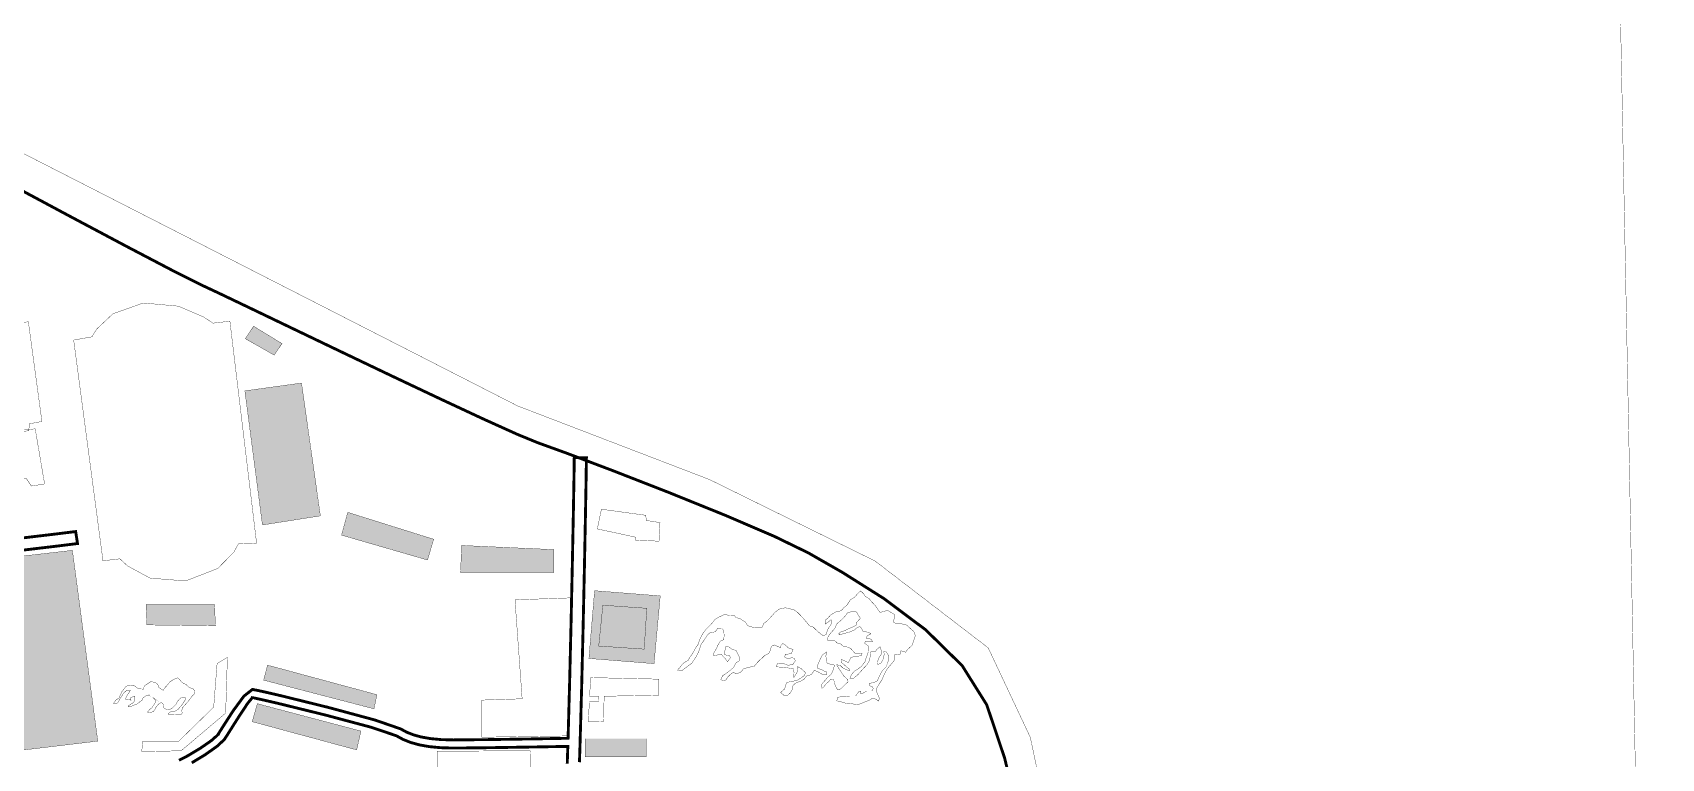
# Model space of a CAD drawing. Extents: x -14.6 to 30.8, y -26 to 29.
# Drawn here: x 15.05 to 30.84, y 3.49 to 10.52 of the extents above; entities that cross this region are included whole.
import ezdxf

# ---------------------------------------------------------------- set-up
doc = ezdxf.new("R2010")
doc.units = 0
doc.header["$LTSCALE"] = 0.000394
doc.linetypes.add('DASHED', pattern=[3e-06, 2e-06, -1e-06])
for name, color, linetype in [('CW_1001', 7, 'CONTINUOUS'), ('CW_1002', 7, 'CONTINUOUS'), ('CW_2001', 7, 'CONTINUOUS'), ('CW_2002', 7, 'CONTINUOUS'), ('CW_2003', 7, 'CONTINUOUS'), ('CW_2004', 7, 'CONTINUOUS'), ('CW_2005', 7, 'CONTINUOUS'), ('CW_2006', 7, 'CONTINUOUS'), ('CW_2007', 7, 'CONTINUOUS')]:
    doc.layers.add(name, color=color, linetype=linetype)

msp = doc.modelspace()

# ---------------------------------------------------------------- linework, layer by layer
at = {"layer": 'CW_1001', "color": 1, "linetype": 'DASHED', "const_width": 0.02778}
msp.add_lwpolyline([(14.852115, 9.046078), (15.406719, 8.748799), (15.967455, 8.450753), (16.430051, 8.208423), (16.690228, 8.078291), (16.690228, 8.078291), (16.855843, 8.000772), (17.161172, 7.854797), (17.56737, 7.659826), (18.035588, 7.435322), (18.526978, 7.200746), (19.002693, 6.97556), (19.423885, 6.779226), (19.751705, 6.631206), (19.947307, 6.550961), (20.230998, 6.448261), (20.680303, 6.278345), (21.217016, 6.069069), (21.762929, 5.848293), (22.239837, 5.643874), (22.569531, 5.483669), (22.900465, 5.294354), (23.300295, 5.042326), (23.707632, 4.737743), (24.06109, 4.390763), (24.29928, 4.011543), (24.472657, 3.496012), (24.596005, 2.978755)], dxfattribs=at)
at = {"layer": 'CW_1002', "color": 1, "linetype": 'CONTINUOUS', "const_width": 0.007874}
for points in [[(16.491315, 3.483106), (16.512419, 3.493549), (16.534801, 3.505217), (16.55822, 3.517957), (16.679971, 3.590891), (16.785806, 3.664134), (16.846378, 3.718756), (16.846268, 3.718831), (16.846291, 3.718866), (16.846906, 3.71948), (16.858554, 3.737042), (16.875842, 3.764168), (16.897606, 3.798709), (16.995722, 3.951217), (17.101396, 4.095146), (17.182614, 4.159008), (17.182638, 4.159008), (17.182638, 4.158854), (17.200133, 4.156817), (17.23164, 4.150974), (17.275681, 4.141669), (17.329614, 4.129616), (17.39305, 4.115026), (17.464539, 4.098232), (17.918987, 3.985969), (18.369522, 3.864323), (18.620287, 3.777835), (18.677272, 3.746737), (18.743141, 3.720546), (18.81915, 3.699571), (18.908619, 3.683846), (19.01152, 3.674176), (19.129165, 3.670882), (19.4719, 3.674212), (19.913289, 3.681106), (20.242551, 3.686921), (20.257454, 4.221812), (20.271496, 4.802928), (20.283851, 5.371061), (20.293697, 5.867004), (20.300209, 6.231552), (20.302563, 6.405496), (20.420209, 6.405496), (20.417782, 6.226616), (20.411078, 5.851716), (20.400961, 5.343035), (20.388293, 4.762813), (20.37394, 4.17329), (20.358764, 3.636705), (20.352823, 3.455523)], [(14.784308, 5.607358), (15.267933, 5.664761), (15.47113, 5.689772), (15.489122, 5.573504), (15.283356, 5.548068), (14.798757, 5.490456)], [(20.234532, 3.441078), (20.240106, 3.608413), (19.905913, 3.60248), (19.464424, 3.595503), (19.129165, 3.592142), (19.006276, 3.595683), (18.89774, 3.606077), (18.802236, 3.62298), (18.717084, 3.646538), (18.642949, 3.67613), (18.578453, 3.711394), (18.336525, 3.793145), (17.894514, 3.911321), (17.44639, 4.021642), (17.374307, 4.038582), (17.311394, 4.053068), (17.259075, 4.064772), (17.219835, 4.073252), (17.19389, 4.078573), (17.182638, 4.080421), (17.182638, 4.080268), (17.182614, 4.080268), (17.135931, 4.022946), (17.050735, 3.89376), (16.964047, 3.756874), (16.942536, 3.722751), (16.924868, 3.6951), (16.911669, 3.67528), (16.911803, 3.675189), (16.91178, 3.675154), (16.911165, 3.674539), (16.843433, 3.61104), (16.727732, 3.528913), (16.596362, 3.449366)]]:
    msp.add_lwpolyline(points, dxfattribs=at)
at = {"layer": 'CW_2001', "color": 1, "linetype": 'CONTINUOUS', "const_width": 0.003}
for points in [[(16.153177, 4.984398), (16.816799, 4.984398), (16.825094, 4.777016), (16.161472, 4.785311)], [(16.841685, 4.412024), (16.941228, 4.470091), (16.924638, 3.930898), (16.493283, 3.565906), (16.111701, 3.55761), (16.119996, 3.657154), (16.468398, 3.657154), (16.808504, 3.988965)], [(17.331106, 4.395433), (18.390602, 4.109228), (18.361583, 3.972421), (17.292, 4.250181)], [(17.231563, 4.022146), (17.181791, 3.847945), (18.193815, 3.574201), (18.235291, 3.756697)]]:
    msp.add_lwpolyline(points, close=True, dxfattribs=at)
at = {"layer": 'CW_2001', "color": 1, "linetype": 'CONTINUOUS'}
for points in [[(16.153177, 4.984398), (16.816799, 4.984398), (16.161472, 4.785311), (16.825094, 4.777016)], [(17.331106, 4.395433), (18.390602, 4.109228), (17.292, 4.250181), (18.361583, 3.972421)], [(17.231563, 4.022146), (17.181791, 3.847945), (18.235291, 3.756697), (18.193815, 3.574201)]]:
    msp.add_solid(points, dxfattribs=at)
at = {"layer": 'CW_2002', "color": 1, "linetype": 'CONTINUOUS', "const_width": 0.003}
msp.add_lwpolyline([(12.97663, 10.62648), (13.282346, 10.320764), (13.81735, 9.938618), (19.753346, 6.906929), (21.613122, 6.193591), (23.218134, 5.403823), (24.313618, 4.563102), (24.72124, 3.696906), (24.899575, 2.856185), (25.128862, 1.429508), (25.434579, 0.308547), (25.816724, -0.634079), (26.224346, -0.532173), (26.453634, -0.812413), (28.746508, -3.640291), (29.43437, -3.818626), (29.765563, -4.047913), (29.459846, -4.990539), (30.249614, -5.882213), (30.835571, -7.181508), (30.810094, -7.996752), (30.304134, 17.554724)], dxfattribs=at)
for points in [[(21.303744, 4.347906), (21.329634, 4.377031), (21.350669, 4.404539), (21.373323, 4.423957), (21.407303, 4.441756), (21.420248, 4.469264), (21.447756, 4.50648), (21.475264, 4.556642), (21.502772, 4.597094), (21.514098, 4.632693), (21.53028, 4.668291), (21.548079, 4.700654), (21.580441, 4.744343), (21.617657, 4.779941), (21.640311, 4.805831), (21.664583, 4.838193), (21.696945, 4.85761), (21.734161, 4.875409), (21.763287, 4.889972), (21.790795, 4.878646), (21.853902, 4.877028), (21.866846, 4.85761), (21.908917, 4.846283), (21.934807, 4.828484), (21.960697, 4.813921), (21.981732, 4.778323), (22.022185, 4.765378), (22.046457, 4.762142), (22.082055, 4.757287), (22.12089, 4.762142), (22.133835, 4.784795), (22.140307, 4.800976), (22.167815, 4.822012), (22.198559, 4.851138), (22.24872, 4.90939), (22.289173, 4.938516), (22.349043, 4.951461), (22.429949, 4.932043), (22.467165, 4.906154), (22.488201, 4.885118), (22.525417, 4.844665), (22.552925, 4.812303), (22.580433, 4.776705), (22.619268, 4.76376), (22.645157, 4.73787), (22.679138, 4.707126), (22.713118, 4.681236), (22.742244, 4.690945), (22.753571, 4.724925), (22.761661, 4.745961), (22.789169, 4.78965), (22.800496, 4.817157), (22.790787, 4.834957), (22.768134, 4.817157), (22.732535, 4.791268), (22.732535, 4.817157), (22.73739, 4.834957), (22.758425, 4.84952), (22.790787, 4.885118), (22.840949, 4.912626), (22.889492, 4.922335), (22.915382, 4.953079), (22.94289, 4.974114), (22.97687, 5.025894), (23.020559, 5.056638), (23.054539, 5.093854), (23.077193, 5.11489), (23.104701, 5.089), (23.1225, 5.061492), (23.164571, 5.035602), (23.183988, 5.009713), (23.213114, 4.978969), (23.237386, 4.946606), (23.253567, 4.922335), (23.264894, 4.906154), (23.311819, 4.91748), (23.336091, 4.927189), (23.358744, 4.914244), (23.405669, 4.885118), (23.404051, 4.847902), (23.392724, 4.815539), (23.399796, 4.810505), (23.414779, 4.801156), (23.428323, 4.796122), (23.443965, 4.796122), (23.462843, 4.796122), (23.472012, 4.796122), (23.517319, 4.786413), (23.522053, 4.782937), (23.53362, 4.773708), (23.548063, 4.760524), (23.565862, 4.744402), (23.583661, 4.72972), (23.591752, 4.723307), (23.607933, 4.682854), (23.577189, 4.589004), (23.535118, 4.550169), (23.514083, 4.521043), (23.465539, 4.535606), (23.460685, 4.503244), (23.404051, 4.496772), (23.407287, 4.461173), (23.404051, 4.441756), (23.378161, 4.411012), (23.344181, 4.370559), (23.318291, 4.331724), (23.285433, 4.256059), (23.256449, 4.212583), (23.235516, 4.177157), (23.235516, 4.130461), (23.245177, 4.106307), (23.258059, 4.077323), (23.253228, 4.046728), (23.221024, 4.067661), (23.190429, 4.074102), (23.161445, 4.05639), (23.105087, 4.033846), (23.093099, 4.028837), (23.069304, 4.019533), (23.051949, 4.014524), (23.032507, 4.016193), (23.004834, 4.019295), (22.99076, 4.020965), (22.937622, 4.025795), (22.886094, 4.040287), (22.845839, 4.049949), (22.8555, 4.083764), (22.882874, 4.088594), (22.92635, 4.091815), (22.974657, 4.096646), (23.029406, 4.096646), (23.05839, 4.138512), (23.079323, 4.143343), (23.079323, 4.115969), (23.103476, 4.12563), (23.134071, 4.144953), (23.185598, 4.144953), (23.200091, 4.167496), (23.19365, 4.183598), (23.167886, 4.19487), (23.159835, 4.217413), (23.208142, 4.228685), (23.240346, 4.244787), (23.250008, 4.270551), (23.274161, 4.318858), (23.291874, 4.346232), (23.325689, 4.380047), (23.336961, 4.413862), (23.351453, 4.450898), (23.346622, 4.491154), (23.325689, 4.524969), (23.303146, 4.528189), (23.304756, 4.492764), (23.293484, 4.447677), (23.274161, 4.413862), (23.243567, 4.40098), (23.241957, 4.433185), (23.256449, 4.471831), (23.282213, 4.508866), (23.278992, 4.53302), (23.26611, 4.573276), (23.240346, 4.553953), (23.219413, 4.524969), (23.177547, 4.523358), (23.174327, 4.502425), (23.163055, 4.441236), (23.137291, 4.39776), (23.108307, 4.367165), (23.079323, 4.334961), (23.048728, 4.301146), (23.011693, 4.270551), (22.974657, 4.270551), (22.987539, 4.302756), (23.016524, 4.336571), (23.051949, 4.357504), (23.087374, 4.384878), (23.119579, 4.428354), (23.134071, 4.475051), (23.151783, 4.523358), (23.153394, 4.558783), (23.150173, 4.581327), (23.116358, 4.607091), (23.122799, 4.624803), (23.158224, 4.619972), (23.19365, 4.621583), (23.180768, 4.647346), (23.132461, 4.655398), (23.142122, 4.681161), (23.179157, 4.700484), (23.153394, 4.711756), (23.098646, 4.726248), (23.084154, 4.755232), (23.069661, 4.768114), (23.047118, 4.761673), (23.013303, 4.734299), (22.956945, 4.710146), (22.915079, 4.703705), (22.876433, 4.687602), (22.863551, 4.698874), (22.887705, 4.719807), (22.92474, 4.729469), (22.956945, 4.747181), (23.000421, 4.764894), (23.032626, 4.780996), (23.035846, 4.80515), (23.05678, 4.829303), (23.076102, 4.850236), (23.053559, 4.880831), (23.039067, 4.909815), (23.000421, 4.916256), (22.950504, 4.903374), (22.931181, 4.876), (22.900587, 4.842185), (22.847449, 4.795488), (22.826516, 4.750402), (22.78626, 4.705315), (22.762106, 4.67311), (22.757276, 4.637685), (22.78626, 4.636075), (22.821685, 4.636075), (22.85228, 4.608701), (22.876433, 4.607091), (22.910248, 4.578106), (22.961776, 4.568445), (22.984319, 4.553953), (23.021354, 4.512087), (23.048728, 4.505646), (23.090594, 4.507256), (23.084154, 4.486323), (23.022965, 4.479882), (22.984319, 4.47022), (22.969827, 4.441236), (22.958555, 4.418693), (22.92152, 4.438016), (22.889315, 4.450898), (22.892535, 4.418693), (22.918299, 4.39937), (22.940843, 4.378437), (22.971437, 4.355894), (22.969827, 4.339791), (22.937622, 4.352673), (22.902197, 4.370386), (22.879654, 4.392929), (22.844228, 4.39937), (22.860331, 4.373606), (22.873213, 4.351063), (22.889315, 4.32852), (22.913469, 4.291484), (22.934402, 4.272161), (22.953724, 4.254449), (22.955335, 4.233516), (22.934402, 4.214193), (22.908638, 4.188429), (22.886094, 4.167496), (22.85872, 4.154614), (22.842618, 4.175547), (22.823295, 4.220634), (22.816854, 4.257669), (22.78465, 4.25928), (22.773378, 4.241567), (22.741173, 4.212583), (22.72185, 4.185209), (22.700917, 4.170717), (22.697697, 4.202921), (22.710579, 4.223854), (22.734732, 4.249618), (22.757276, 4.276992), (22.795921, 4.310807), (22.816854, 4.363945), (22.823295, 4.39615), (22.794311, 4.40098), (22.755665, 4.413862), (22.752743, 4.417202), (22.747316, 4.425551), (22.744394, 4.436406), (22.743559, 4.45215), (22.742008, 4.471115), (22.741173, 4.484713), (22.742843, 4.49831), (22.745944, 4.515128), (22.747614, 4.523358), (22.705748, 4.492764), (22.686425, 4.455728), (22.671933, 4.420303), (22.659051, 4.391319), (22.660661, 4.365555), (22.663942, 4.363826), (22.671873, 4.360307), (22.681594, 4.357504), (22.69215, 4.354701), (22.701633, 4.351182), (22.705748, 4.349453), (22.729902, 4.334961), (22.750835, 4.32852), (22.749224, 4.304366), (22.707358, 4.305976), (22.659051, 4.33335), (22.628457, 4.346232), (22.615575, 4.325299), (22.601083, 4.304366), (22.555996, 4.291484), (22.528622, 4.25928), (22.494807, 4.239957), (22.441669, 4.219024), (22.420736, 4.19487), (22.417516, 4.164276), (22.393362, 4.12402), (22.365988, 4.099866), (22.332173, 4.104697), (22.301579, 4.130461), (22.340224, 4.164276), (22.353106, 4.206142), (22.361157, 4.228685), (22.390142, 4.233516), (22.425567, 4.239957), (22.462602, 4.249618), (22.493197, 4.267331), (22.533453, 4.294705), (22.543114, 4.323689), (22.498028, 4.363945), (22.464213, 4.381657), (22.469043, 4.338181), (22.44811, 4.304366), (22.430398, 4.276992), (22.432008, 4.323689), (22.427177, 4.360724), (22.394972, 4.365555), (22.338614, 4.373606), (22.299969, 4.376827), (22.261323, 4.378437), (22.270984, 4.413862), (22.298358, 4.410642), (22.328953, 4.410642), (22.374039, 4.394539), (22.419126, 4.40098), (22.44489, 4.438016), (22.432008, 4.46378), (22.404634, 4.467), (22.37726, 4.455728), (22.341835, 4.471831), (22.346665, 4.500815), (22.404634, 4.505646), (22.422346, 4.547512), (22.37887, 4.562004), (22.349886, 4.587768), (22.325732, 4.60548), (22.306409, 4.589378), (22.301579, 4.563614), (22.267764, 4.579717), (22.23878, 4.590988), (22.232398, 4.588603), (22.219934, 4.582639), (22.211406, 4.574886), (22.207887, 4.562123), (22.204726, 4.546856), (22.203354, 4.539461), (22.185642, 4.507256), (22.148606, 4.489543), (22.126063, 4.467), (22.10352, 4.447677), (22.074535, 4.418693), (22.047161, 4.384878), (21.989193, 4.373606), (21.940886, 4.359114), (21.916732, 4.32852), (21.870035, 4.309197), (21.845882, 4.32852), (21.820118, 4.309197), (21.791134, 4.281823), (21.770201, 4.251228), (21.747657, 4.244787), (21.721894, 4.256059), (21.741217, 4.293094), (21.773421, 4.314028), (21.795965, 4.33174), (21.812067, 4.344622), (21.844272, 4.370386), (21.868425, 4.415472), (21.90385, 4.439626), (21.90385, 4.47022), (21.887748, 4.504035), (21.870035, 4.53785), (21.83139, 4.549122), (21.797575, 4.574886), (21.768591, 4.571665), (21.76537, 4.547512), (21.754098, 4.502425), (21.778252, 4.491154), (21.807236, 4.487933), (21.816898, 4.467), (21.786303, 4.428354), (21.76698, 4.458949), (21.742827, 4.481492), (21.729945, 4.500815), (21.705791, 4.500815), (21.678417, 4.489543), (21.647823, 4.492764), (21.659094, 4.521748), (21.676807, 4.550732), (21.69774, 4.594209), (21.718673, 4.628024), (21.752488, 4.642516), (21.754098, 4.682772), (21.752488, 4.729469), (21.734776, 4.748791), (21.691299, 4.750402), (21.667146, 4.718197), (21.620449, 4.710146), (21.593075, 4.689213), (21.575362, 4.660228), (21.551209, 4.624803), (21.527055, 4.589378), (21.515783, 4.544291), (21.483579, 4.476661), (21.443323, 4.417083), (21.390185, 4.375217), (21.340268, 4.339791)], [(15.835429, 4.022996), (15.849417, 4.041098), (15.860937, 4.057555), (15.87328, 4.064961), (15.891382, 4.078126), (15.900433, 4.098697), (15.91113, 4.120913), (15.918535, 4.138193), (15.930878, 4.153827), (15.94322, 4.169461), (15.956386, 4.188386), (15.981071, 4.19826), (15.99835, 4.199906), (16.024681, 4.201551), (16.045252, 4.191677), (16.060886, 4.178512), (16.083102, 4.166992), (16.106965, 4.164524), (16.128358, 4.163701), (16.134118, 4.185094), (16.139055, 4.195791), (16.17526, 4.220476), (16.201591, 4.237756), (16.255075, 4.220476), (16.274823, 4.197437), (16.273177, 4.184272), (16.294571, 4.166992), (16.318433, 4.151358), (16.332421, 4.173575), (16.354441, 4.197173), (16.37, 4.216827), (16.388016, 4.23648), (16.410945, 4.25122), (16.43715, 4.265142), (16.457622, 4.273331), (16.475638, 4.259409), (16.495291, 4.234024), (16.515764, 4.219283), (16.538693, 4.209457), (16.550976, 4.197992), (16.567354, 4.182433), (16.582913, 4.175063), (16.60748, 4.167693), (16.624677, 4.144764), (16.62222, 4.116921), (16.606661, 4.103819), (16.587827, 4.079252), (16.564898, 4.048134), (16.531323, 4.011283), (16.506756, 3.983441), (16.500205, 3.959693), (16.501024, 3.946591), (16.502661, 3.93185), (16.499386, 3.922843), (16.495625, 3.921781), (16.487861, 3.91981), (16.48137, 3.918748), (16.472726, 3.918172), (16.459715, 3.917414), (16.449433, 3.917929), (16.437241, 3.9189), (16.420681, 3.919142), (16.410126, 3.919567), (16.397266, 3.920355), (16.377673, 3.920962), (16.367543, 3.921205), (16.381465, 3.938402), (16.401937, 3.946591), (16.407214, 3.946439), (16.417951, 3.946469), (16.426504, 3.947409), (16.43254, 3.949381), (16.439849, 3.952262), (16.446976, 3.956417), (16.455711, 3.961816), (16.465538, 3.967943), (16.471543, 3.974433), (16.475122, 3.980711), (16.479975, 3.986444), (16.484646, 3.99163), (16.489984, 3.998029), (16.496232, 4.005703), (16.501024, 4.012102), (16.50621, 4.019169), (16.513034, 4.028238), (16.51822, 4.03585), (16.522861, 4.043069), (16.528047, 4.050469), (16.530504, 4.053866), (16.532081, 4.057263), (16.535478, 4.064663), (16.538693, 4.071882), (16.537874, 4.076977), (16.53378, 4.080435), (16.531323, 4.081709), (16.519039, 4.081709), (16.493654, 4.080071), (16.479732, 4.068606), (16.458441, 4.044858), (16.4565, 4.041734), (16.452739, 4.035153), (16.450252, 4.029299), (16.44734, 4.023021), (16.442791, 4.015651), (16.440425, 4.012102), (16.425685, 3.998181), (16.422743, 3.995239), (16.416344, 3.98884), (16.410126, 3.982622), (16.404606, 3.978012), (16.398722, 3.97413), (16.393748, 3.971157), (16.388531, 3.967943), (16.383133, 3.964546), (16.380646, 3.962969), (16.358535, 3.964606), (16.355806, 3.965547), (16.349801, 3.967761), (16.343795, 3.970339), (16.337365, 3.973766), (16.330572, 3.977557), (16.327417, 3.979346), (16.324142, 3.994906), (16.32302, 3.999091), (16.320624, 4.007644), (16.318409, 4.014559), (16.317864, 4.017653), (16.317318, 4.0202), (16.313496, 4.024386), (16.307642, 4.028996), (16.302699, 4.03124), (16.297937, 4.030937), (16.29087, 4.027874), (16.282894, 4.023901), (16.279102, 4.021929), (16.274523, 4.017046), (16.265393, 4.006886), (16.25863, 3.998181), (16.254505, 3.992449), (16.249652, 3.986717), (16.245528, 3.980984), (16.242161, 3.973978), (16.23934, 3.966972), (16.238157, 3.963787), (16.234821, 3.95945), (16.227845, 3.950928), (16.22178, 3.944953), (16.213166, 3.94195), (16.201459, 3.938948), (16.195575, 3.937583), (16.166094, 3.93922), (16.185748, 3.963787), (16.205402, 3.978528), (16.206797, 3.97965), (16.210012, 3.983138), (16.213591, 3.989173), (16.2209, 3.999637), (16.231667, 4.013376), (16.238976, 4.026024), (16.2421, 4.034728), (16.244314, 4.040521), (16.244709, 4.044858), (16.243859, 4.048376), (16.242828, 4.051713), (16.241433, 4.056323), (16.238218, 4.062631), (16.233183, 4.069122), (16.228331, 4.074339), (16.223751, 4.078494), (16.219535, 4.081921), (16.217685, 4.083346), (16.220324, 4.081375), (16.221325, 4.080677), (16.210315, 4.089079), (16.193785, 4.100028), (16.184535, 4.104062), (16.181654, 4.104638), (16.180592, 4.104122), (16.176437, 4.102697), (16.167732, 4.100543), (16.159361, 4.099482), (16.154266, 4.099148), (16.148079, 4.096449), (16.13807, 4.08917), (16.128061, 4.080799), (16.123512, 4.076795), (16.116961, 4.057961), (16.089118, 4.038307), (16.084447, 4.033606), (16.074681, 4.024719), (16.066189, 4.019472), (16.057272, 4.016561), (16.046717, 4.012011), (16.041622, 4.009646), (16.012961, 3.998181), (15.988394, 3.990811), (15.979386, 3.999819), (15.98254, 4.001457), (15.990426, 4.00637), (16.000677, 4.014559), (16.014143, 4.023233), (16.028156, 4.030452), (16.035071, 4.037488), (16.037346, 4.045647), (16.040712, 4.053078), (16.042441, 4.056323), (16.043472, 4.060751), (16.045231, 4.071002), (16.045717, 4.082528), (16.044503, 4.090656), (16.043108, 4.094599), (16.042441, 4.09563), (16.026063, 4.089079), (16.004772, 4.08089), (15.99822, 4.066969), (16.005591, 4.055504), (15.988394, 4.063693), (15.972016, 4.065331), (15.954, 4.066969), (15.963008, 4.089079), (15.981024, 4.120197), (15.995764, 4.139031), (15.999858, 4.152953), (15.972016, 4.153772), (15.954819, 4.142307), (15.934346, 4.123472), (15.922882, 4.103819), (15.90978, 4.082528), (15.897496, 4.06615), (15.890126, 4.048134), (15.876205, 4.029299), (15.854913, 4.020291)]]:
    msp.add_lwpolyline(points, close=True, dxfattribs=at)
at = {"layer": 'CW_2003', "color": 1, "linetype": 'CONTINUOUS', "const_width": 0.003}
for points in [[(14.005748, 7.590787), (15.012614, 7.722315), (15.144142, 6.756268), (15.021685, 6.733591), (15.01715, 6.665559), (14.23252, 6.606598), (14.223449, 6.661024), (14.123669, 6.638346)], [(17.195449, 7.678874), (17.470276, 7.511016), (17.394575, 7.39911), (17.114811, 7.55874)]]:
    msp.add_lwpolyline(points, close=True, dxfattribs=at)
at = {"layer": 'CW_2003', "color": 1, "linetype": 'CONTINUOUS'}
msp.add_solid([(17.195449, 7.678874), (17.470276, 7.511016), (17.114811, 7.55874), (17.394575, 7.39911)], dxfattribs=at)
at = {"layer": 'CW_2004', "color": 1, "linetype": 'CONTINUOUS', "const_width": 0.003}
for points in [[(16.801701, 7.708709), (16.965685, 7.72763), (17.224276, 5.576913), (17.047677, 5.570606), (17.004929, 5.491417), (16.848654, 5.332339), (16.536803, 5.211102), (16.192249, 5.238667), (15.975239, 5.355932), (15.899787, 5.425543), (15.735803, 5.406622), (15.451984, 7.544724), (15.628583, 7.57626), (15.675068, 7.651478), (15.832278, 7.799577), (16.126843, 7.904228), (16.467192, 7.87316), (16.70943, 7.76921)], [(17.110748, 7.052772), (17.659465, 7.128457), (17.84237, 5.841811), (17.281039, 5.753512)], [(14.171646, 5.362472), (15.43937, 5.507535), (15.685346, 3.659559), (14.417622, 3.508189)], [(19.728189, 5.028197), (20.264291, 5.047118), (20.239063, 3.710016), (19.406528, 3.697402), (19.406528, 4.056906), (19.797567, 4.06952)]]:
    msp.add_lwpolyline(points, close=True, dxfattribs=at)
at = {"layer": 'CW_2004', "color": 2, "linetype": 'CONTINUOUS'}
for points in [[(17.110748, 7.052772), (17.659465, 7.128457), (17.281039, 5.753512), (17.84237, 5.841811)], [(14.171646, 5.362472), (15.43937, 5.507535), (14.417622, 3.508189), (15.685346, 3.659559)]]:
    msp.add_solid(points, dxfattribs=at)
at = {"layer": 'CW_2005', "color": 1, "linetype": 'CONTINUOUS', "const_width": 0.003}
for points in [[(18.107311, 5.876039), (18.940252, 5.615118), (18.880039, 5.414409), (18.047098, 5.65526)], [(20.565992, 5.906146), (20.52585, 5.715472), (20.897161, 5.635189), (20.89528, 5.606496), (21.123496, 5.596465), (21.133528, 5.777031), (21.00061, 5.797094), (20.995594, 5.847252)], [(19.211209, 5.554906), (19.201173, 5.293984), (20.104417, 5.293984), (20.104417, 5.514988)], [(20.499543, 5.116449), (21.135543, 5.06637), (21.075449, 4.410339), (20.444457, 4.460417)], [(20.579669, 4.976228), (20.539606, 4.580606), (20.980299, 4.550559), (21.005339, 4.946181)], [(20.461417, 4.274815), (21.123496, 4.259768), (21.123496, 4.10428), (20.591827, 4.094248), (20.586811, 3.848476), (20.438846, 3.845969), (20.448878, 4.041583), (20.535413, 4.039244), (20.536654, 4.094248), (20.451386, 4.094248)], [(20.407701, 3.506528), (20.99989, 3.506528), (20.99989, 3.683189), (20.407701, 3.683189)], [(19.87637, 3.566323), (19.883776, 3.225669), (19.836874, 3.225669), (19.846748, 3.020783), (19.229622, 3.008441), (19.145693, 3.035594), (19.13335, 3.358969), (18.972898, 3.358969), (18.975366, 3.561386)]]:
    msp.add_lwpolyline(points, close=True, dxfattribs=at)
at = {"layer": 'CW_2005', "color": 6, "linetype": 'CONTINUOUS'}
for points in [[(18.107311, 5.876039), (18.940252, 5.615118), (18.047098, 5.65526), (18.880039, 5.414409)], [(19.211209, 5.554906), (19.201173, 5.293984), (20.104417, 5.514988), (20.104417, 5.293984)], [(20.579669, 4.976228), (20.539606, 4.580606), (21.005339, 4.946181), (20.980299, 4.550559)]]:
    msp.add_solid(points, dxfattribs=at)
at = {"layer": 'CW_2005', "color": 6}
for points in [[(20.499543, 5.116449), (21.135543, 5.06637), (20.444457, 4.460417), (21.075449, 4.410339)], [(20.407701, 3.506528), (20.99989, 3.506528), (20.407701, 3.683189), (20.99989, 3.683189)]]:
    msp.add_solid(points, dxfattribs=at)
at = {"layer": 'CW_2006', "color": 1, "linetype": 'CONTINUOUS', "const_width": 0.003}
msp.add_lwpolyline([(14.185272, 6.589815), (15.079035, 6.684984), (15.170067, 6.151209), (15.041795, 6.13052), (14.992142, 6.205), (14.37561, 6.13052), (14.367335, 6.080866), (14.251476, 6.076728)], close=True, dxfattribs=at)
at = {"layer": 'CW_2007', "color": 2, "linetype": 'CONTINUOUS', "const_width": 0.02778}
for points in [[(16.471921, 3.474118), (16.491315, 3.483106), (16.512419, 3.493549), (16.534801, 3.505217), (16.55822, 3.517957), (16.679971, 3.590891), (16.785806, 3.664134), (16.846378, 3.718756), (16.846268, 3.718831), (16.846291, 3.718866), (16.846906, 3.71948), (16.858554, 3.737042), (16.875842, 3.764168), (16.897606, 3.798709), (16.995722, 3.951217), (17.101396, 4.095146), (17.182614, 4.159008), (17.182638, 4.159008), (17.182638, 4.158854), (17.200133, 4.156817), (17.23164, 4.150974), (17.275681, 4.141669), (17.329614, 4.129616), (17.39305, 4.115026), (17.464539, 4.098232), (17.918987, 3.985969), (18.369522, 3.864323), (18.620287, 3.777835), (18.677272, 3.746737), (18.743141, 3.720546), (18.81915, 3.699571), (18.908619, 3.683846), (19.01152, 3.674176), (19.129165, 3.670882), (19.4719, 3.674212), (19.913289, 3.681106), (20.242551, 3.686921), (20.257454, 4.221812), (20.271496, 4.802928), (20.283851, 5.371061), (20.293697, 5.867004), (20.300209, 6.231552), (20.302563, 6.405496), (20.420209, 6.405496), (20.417782, 6.226616), (20.411078, 5.851716), (20.400961, 5.343035), (20.388293, 4.762813), (20.37394, 4.17329), (20.358764, 3.636705), (20.352823, 3.455523)], [(14.784308, 5.607358), (15.267933, 5.664761), (15.47113, 5.689772), (15.489122, 5.573504), (15.283356, 5.548068), (14.798757, 5.490456)], [(20.234532, 3.441078), (20.240106, 3.608413), (19.905913, 3.60248), (19.464424, 3.595503), (19.129165, 3.592142), (19.006276, 3.595683), (18.89774, 3.606077), (18.802236, 3.62298), (18.717084, 3.646538), (18.642949, 3.67613), (18.578453, 3.711394), (18.336525, 3.793145), (17.894514, 3.911321), (17.44639, 4.021642), (17.374307, 4.038582), (17.311394, 4.053068), (17.259075, 4.064772), (17.219835, 4.073252), (17.19389, 4.078573), (17.182638, 4.080421), (17.182638, 4.080268), (17.182614, 4.080268), (17.135931, 4.022946), (17.050735, 3.89376), (16.964047, 3.756874), (16.942536, 3.722751), (16.924868, 3.6951), (16.911669, 3.67528), (16.911803, 3.675189), (16.91178, 3.675154), (16.911165, 3.674539), (16.843433, 3.61104), (16.727732, 3.528913), (16.596362, 3.449366)]]:
    msp.add_lwpolyline(points, dxfattribs=at)

doc.saveas('drawing.dxf')
